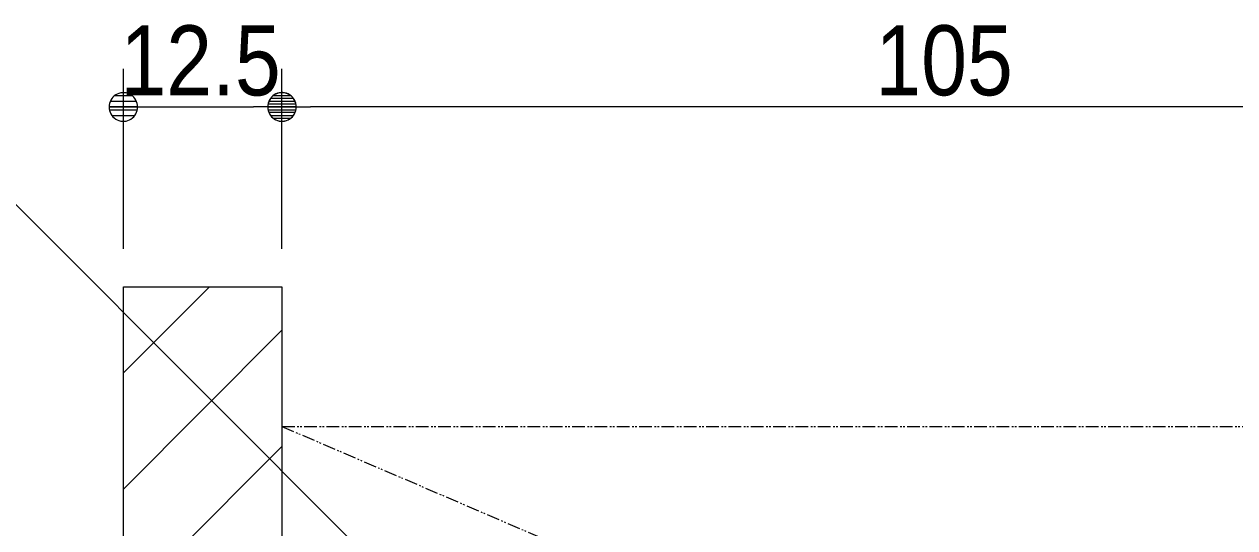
# Model space of a CAD drawing. Units: millimetres, scale not verified, with parts at other scales. Extents: x -4547 to 4547, y -2284 to 2284.
# Drawn here: x -2239.7 to -1762.7, y 450.6 to 648.9 of the extents above; entities that cross this region are included whole.
import ezdxf
from ezdxf.enums import TextEntityAlignment as Align

# ---------------------------------------------------------------- set-up
doc = ezdxf.new("R2010")
doc.units = ezdxf.units.MM
doc.header["$LTSCALE"] = 20
doc.linetypes.add('DOUBLE_CHAIN1', pattern=[8.8, 5, -1, 0.6, -0.6, 0.6, -1])
for name, color, linetype, lineweight in [('0-0_3一般', 7, 'Continuous', 9), ('0-2_0', 7, 'Continuous', 9), ('0-3_2寸法-3', 7, 'Continuous', 9), ('0-4_2寸法-1', 7, 'Continuous', 9)]:
    doc.layers.add(name, color=color, linetype=linetype, lineweight=lineweight)
doc.styles.add('ＭＳ Ｐゴシック', font='')
doc.styles.get('ＭＳ Ｐゴシック').set_extended_font_data('MS PGothic')

# ---------------------------------------------------------------- blocks, each defined once
blk = doc.blocks.new('グループ-68')
at = {"layer": '0-0_3一般'}
for p, q in [((-17200, 10232), (-16522, 10910)), ((-17200, 9317.6), (-15950, 10567.6)), ((-17200, 8403.2), (-15950, 9653.2))]:
    blk.add_line(p, q, dxfattribs=at)
blk.add_lwpolyline([(-15950, 10910), (-15950, 4060), (-17200, 4060), (-17200, 10910)], close=True, dxfattribs=at)
blk = doc.blocks.new('グループ-69')
at = {"layer": '0-0_3一般', "linetype": 'DOUBLE_CHAIN1'}
for p, q in [((-17200, 4060), (-17200, 10910)), ((-15950, 10910), (-15950, 5310)), ((-15950, 9810), (-5450, 9810)), ((-15950, 9810), (-5450, 5310))]:
    blk.add_line(p, q, dxfattribs=at)
at = {"layer": '0-0_3一般'}
blk.add_blockref('グループ-68', (0, 0), dxfattribs=at)
blk = doc.blocks.new('グループ-76')
at = {"layer": '0-0_3一般'}
blk.add_blockref('グループ-69', (0, 0), dxfattribs=at)
blk = doc.blocks.new('_Dot')
at = {"layer": '0-2_0'}
for p, q in [((-10, 0), (-20, 0)), ((9.78, 2), (-9.78, 2)), ((7.99, 6), (-7.99, 6)), ((9.16, -3.98), (-9.16, -3.98)), ((6, -7.98), (-6, -7.98))]:
    blk.add_line(p, q, dxfattribs=at)
for points in [[(10, 0), (9.92, 1.25), (9.69, 2.49), (9.3, 3.68), (8.76, 4.82), (8.09, 5.88), (7.29, 6.85), (6.37, 7.71), (5.36, 8.44), (4.26, 9.05), (3.09, 9.51), (1.87, 9.82), (0.63, 9.98), (-0.63, 9.98), (-1.87, 9.82), (-3.09, 9.51), (-4.26, 9.05), (-5.36, 8.44), (-6.37, 7.71), (-7.29, 6.85), (-8.09, 5.88), (-8.76, 4.82), (-9.3, 3.68), (-9.69, 2.49), (-9.92, 1.25), (-10, 0), (0, 0)], [(-10, 0), (-9.92, -1.25), (-9.69, -2.49), (-9.3, -3.68), (-8.76, -4.82), (-8.09, -5.88), (-7.29, -6.85), (-6.37, -7.71), (-5.36, -8.44), (-4.26, -9.05), (-3.09, -9.51), (-1.87, -9.82), (-0.63, -9.98), (0.63, -9.98), (1.87, -9.82), (3.09, -9.51), (4.26, -9.05), (5.36, -8.44), (6.37, -7.71), (7.29, -6.85), (8.09, -5.88), (8.76, -4.82), (9.3, -3.68), (9.69, -2.49), (9.92, -1.25), (10, 0), (0, 0)]]:
    blk.add_lwpolyline(points, close=True, dxfattribs=at)

msp = doc.modelspace()

# ---------------------------------------------------------------- linework, layer by layer
at = {"layer": '0-3_2寸法-3'}
msp.add_lwpolyline([(-2588.46, 633.04), (-2298.16, 633.04), (-2107.13, 442)], dxfattribs=at)
at = {"layer": '0-4_2寸法-1'}
for p, q in [((-2200.63, 560.5), (-2200.63, 631.32)), ((-2138.13, 560.5), (-2138.13, 631.37)), ((-2138.13, 560.5), (-2138.13, 631.32)), ((-2189.37, 616.32), (-2149.38, 616.32)), ((-1624.38, 616.37), (-2126.87, 616.37))]:
    msp.add_line(p, q, dxfattribs=at)

# ---------------------------------------------------------------- block references
at = {"layer": '0-0_3一般', "xscale": 0.05, "yscale": 0.05}
msp.add_blockref('グループ-76', (-1340.62, 0), dxfattribs=at)
at = {"layer": '0-4_2寸法-1', "xscale": 0.5627563, "yscale": 0.5627563, "rotation": 180}
for p in [(-2200.63, 616.32), (-2138.13, 616.37)]:
    msp.add_blockref('_Dot', p, dxfattribs=at)
at = {"layer": '0-4_2寸法-1', "xscale": 0.5627563, "yscale": 0.5627563}
msp.add_blockref('_Dot', (-2138.13, 616.32), dxfattribs=at)

# ---------------------------------------------------------------- texts
at = {"layer": '0-4_2寸法-1', "style": 'ＭＳ Ｐゴシック', "width": 0.9}
for s, p in [('12.5', (-2201.78, 612.6)), ('105', (-1904.29, 612.65))]:
    msp.add_text(s, height=27.57, dxfattribs=at).set_placement(p, align=Align.BOTTOM_LEFT)

doc.saveas('drawing.dxf')
